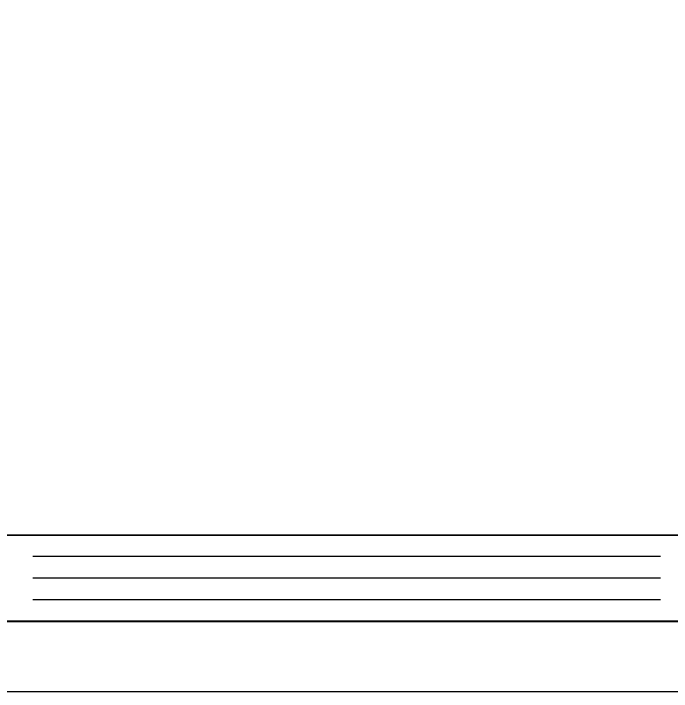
# Model space of a CAD drawing. Header units: millimetres. Extents: x 0 to 841, y 0 to 594.
# Drawn here: x 180.1 to 324.2, y 0 to 148.5 of the extents above; entities that cross this region are included whole.
import ezdxf

# ---------------------------------------------------------------- set-up
doc = ezdxf.new("R2010")
doc.units = ezdxf.units.MM
doc.header["$LTSCALE"] = 0.2
doc.layers.get('Defpoints').update_dxf_attribs({"color": 40})
doc.layers.add('A1_図中枠・表題欄', color=7, linetype='Continuous')
doc.layers.add('A1_図面枠', color=7, linetype='Continuous')

msp = doc.modelspace()

# ---------------------------------------------------------------- linework, layer by layer
at = {"layer": 'A1_図中枠・表題欄', "color": 0, "linetype": 'ByBlock', "lineweight": -2}
for p, q in [((321.73, 29.53), (184.32, 29.53)), ((321.73, 24.8), (184.32, 24.8)), ((321.73, 20.08), (184.32, 20.08))]:
    msp.add_line(p, q, dxfattribs=at)
at = {"layer": 'A1_図面枠', "linetype": 'ByBlock', "lineweight": -2, "const_width": 0.4}
msp.add_lwpolyline([(24.74, 578.86), (816.26, 578.86), (816.26, 15.36), (24.74, 15.36)], close=True, dxfattribs=at)
msp.add_lwpolyline([(24.74, 34.25), (816.26, 34.25)], dxfattribs=at)
at = {"layer": 'Defpoints'}
msp.add_lwpolyline([(0, 0), (841, 0), (841, 594), (0, 594)], close=True, dxfattribs=at)
at = {"layer": 'Defpoints', "linetype": 'Continuous', "lineweight": 0}
msp.add_lwpolyline([(0, 0), (841, 0), (841, 594), (0, 594)], close=True, dxfattribs=at)

doc.saveas('drawing.dxf')
